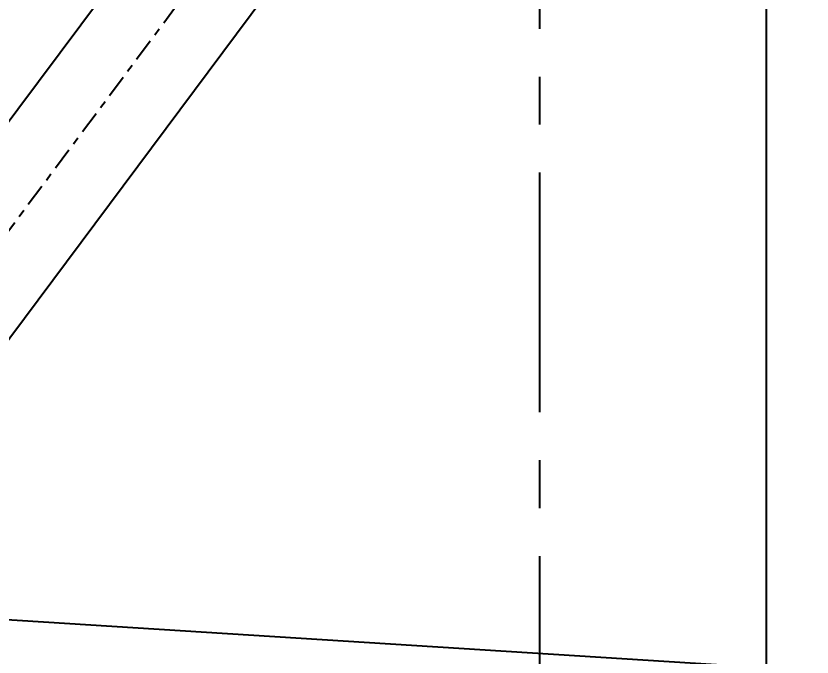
# Model space of a CAD drawing. Header units: millimetres. Extents: x 2368 to 8313, y 7493 to 11698.
# Drawn here: x 3789.2 to 3894.7, y 11129.1 to 11214 of the extents above; entities that cross this region are included whole.
import ezdxf

# ---------------------------------------------------------------- set-up
doc = ezdxf.new("R2010")
doc.units = ezdxf.units.MM
for name, pattern in [('CENTER', [50.8, 31.75, -6.35, 6.35, -6.35]), ('XKITLINE00', [0]), ('XKITLINE03', [6, 3, -1, 1, -1])]:
    doc.linetypes.add(name, pattern=pattern)
doc.styles.add('ROMANS', font='romans.shx')
doc.dimstyles.new('MD300', dxfattribs={"dimtxt": 2.5, "dimasz": 2.5, "dimexe": 1, "dimexo": 1, "dimgap": 0.5, "dimtad": 1, "dimdec": 1, "dimlfac": 50, "dimrnd": 0.5, "dimdsep": 46, "dimtxsty": 'ROMANS', "dimcen": 1, "dimclrd": 146, "dimclre": 146, "dimclrt": 30, "dimadec": 1, "dimazin": 2, "dimtfac": 1, "dimtdec": 1, "dimtmove": 0, "dimatfit": 1, "dimfxl": 1, "dimtolj": 1, "dimtzin": 0, "dimlwd": -1, "dimlwe": -1, "dimarcsym": 0})

# ---------------------------------------------------------------- blocks, each defined once
blk = doc.blocks.new('*D35')
at = {"color": 146, "transparency": 16777216}
for p, q in [((3888.59, 11276.44), (3888.59, 10991.04)), ((3908.59, 11273.87), (3908.59, 10991.04)), ((3906.09, 10992.04), (3891.09, 10992.04))]:
    blk.add_line(p, q, dxfattribs=at)
for points in [[(3891.09, 10992.45), (3891.09, 10991.62), (3888.59, 10992.04)], [(3906.09, 10992.45), (3906.09, 10991.62), (3908.59, 10992.04)]]:
    blk.add_solid(points, dxfattribs=at)
at = {"layer": 'Defpoints', "color": 0, "transparency": 16777216}
for p in [(3888.59, 11277.44), (3908.59, 11274.87), (3888.59, 10992.04)]:
    blk.add_point(p, dxfattribs=at)
at = {"color": 30, "transparency": 16777216, "insert": (3898.59, 10993.79), "char_height": 2.5, "attachment_point": 5, "style": 'ROMANS'}
blk.add_mtext('\\A1;1000', dxfattribs=at)
blk = doc.blocks.new('*D36')
at = {"color": 146, "transparency": 16777216}
for p, q in [((3888.59, 11276.27), (3888.59, 10979.26)), ((5216.59, 11054.98), (5216.59, 10979.26)), ((3891.09, 10980.26), (5214.09, 10980.26))]:
    blk.add_line(p, q, dxfattribs=at)
for points in [[(3891.09, 10980.68), (3891.09, 10979.85), (3888.59, 10980.26)], [(5214.09, 10980.68), (5214.09, 10979.85), (5216.59, 10980.26)]]:
    blk.add_solid(points, dxfattribs=at)
at = {"layer": 'Defpoints', "color": 0, "transparency": 16777216}
for p in [(3888.59, 11277.27), (5216.59, 11055.98), (5216.59, 10980.26)]:
    blk.add_point(p, dxfattribs=at)
at = {"color": 30, "transparency": 16777216, "insert": (4552.59, 10982.01), "char_height": 2.5, "attachment_point": 5, "style": 'ROMANS'}
blk.add_mtext('\\A1;66400', dxfattribs=at)
blk = doc.blocks.new('*D38')
at = {"color": 146, "transparency": 16777216}
for p, q in [((3888.58, 11276.27), (3888.58, 10968.16)), ((6544.59, 11276.27), (6544.59, 10968.16)), ((6542.09, 10969.16), (3891.08, 10969.16))]:
    blk.add_line(p, q, dxfattribs=at)
for points in [[(3891.08, 10969.58), (3891.08, 10968.75), (3888.58, 10969.16)], [(6542.09, 10969.58), (6542.09, 10968.75), (6544.59, 10969.16)]]:
    blk.add_solid(points, dxfattribs=at)
at = {"layer": 'Defpoints', "color": 0, "transparency": 16777216}
for p in [(3888.58, 11277.27), (6544.59, 11277.27), (3888.58, 10969.16)]:
    blk.add_point(p, dxfattribs=at)
at = {"color": 30, "transparency": 16777216, "insert": (5216.59, 10970.91), "char_height": 2.5, "attachment_point": 5, "style": 'ROMANS'}
blk.add_mtext('\\A1;132800', dxfattribs=at)

msp = doc.modelspace()

# ---------------------------------------------------------------- linework, layer by layer
at = {"color": 6, "linetype": 'CENTER'}
msp.add_line((3858.5882, 10907.5139), (3858.5882, 11495.735), dxfattribs=at)
at = {"color": 8, "linetype": 'XKITLINE03'}
for p, q in [((3740.5881, 11121.748), (3904.5881, 11341.528)), ((3740.5882, 11121.748), (3904.5882, 11341.528))]:
    msp.add_line(p, q, dxfattribs=at)
at = {"color": 8, "linetype": 'XKITLINE00'}
for p, q in [((3863.4197, 11271.9269), (3772.0484, 11149.4782)), ((3804.1517, 11221.3611), (3758.2779, 11159.8847)), ((4006.1688, 11120.1686), (3769.9529, 11135.1555))]:
    msp.add_line(p, q, dxfattribs=at)

# ---------------------------------------------------------------- dimensions: what is measured, and where the dimension line sits
for base, p1, p2, picture, middle in [((3888.5836, 10969.1621), (6544.5882, 11277.2708), (3888.5836, 11277.2703), '*D38', (5216.5859, 10970.9121)), ((5216.5882, 10980.2647), (3888.5882, 11277.2717), (5216.5882, 11055.9804), '*D36', (4552.5882, 10982.0147))]:
    dim = msp.add_linear_dim(base=base, p1=p1, p2=p2, dimstyle='MD300')
    dim.commit()
    dim.dimension.update_dxf_attribs({"geometry": picture, "text_midpoint": middle})
dim = msp.add_linear_dim(base=(3888.5857, 10992.0378), p1=(3908.5888, 11274.8708), p2=(3888.5857, 11277.4409), angle=180, dimstyle='MD300')
dim.commit()
dim.dimension.update_dxf_attribs({"geometry": '*D35', "text_midpoint": (3898.5872, 10993.7878)})

doc.saveas('drawing.dxf')
